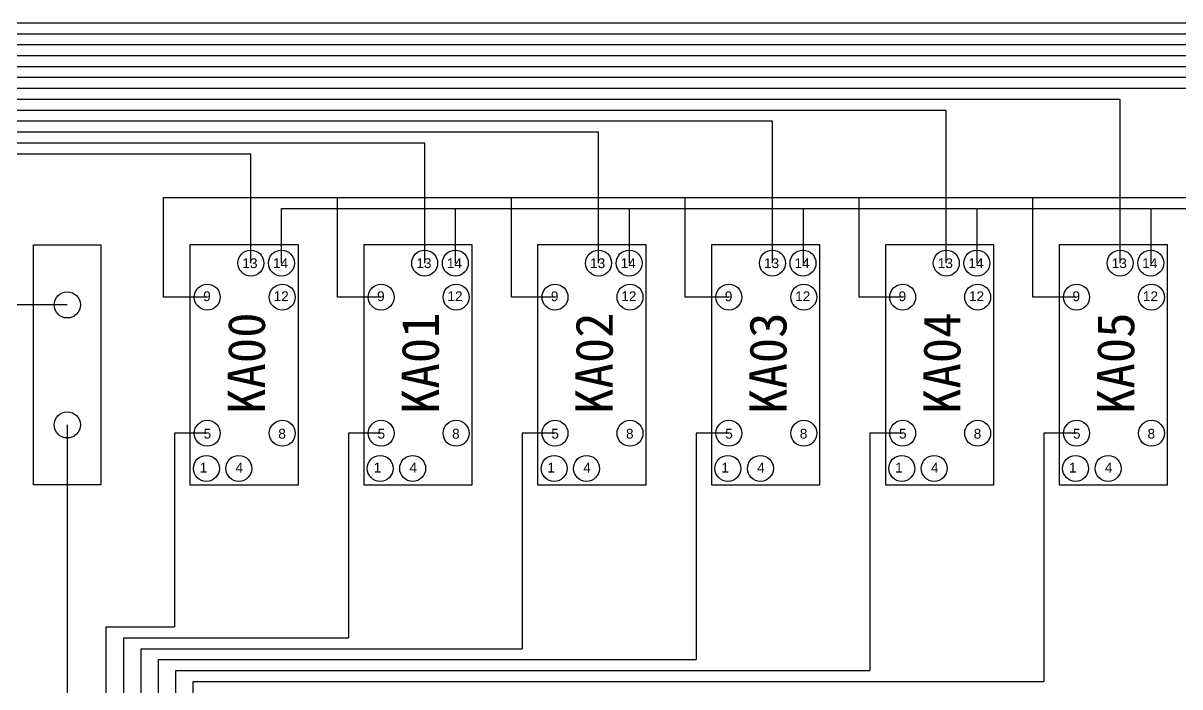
# Model space of a CAD drawing. Header units: millimetres. Extents: x -159 to 71007, y -220 to 29306.
# Drawn here: x 68756 to 69817, y 28698 to 29306 of the extents above; entities that cross this region are included whole.
import ezdxf

# ---------------------------------------------------------------- set-up
doc = ezdxf.new("R2010")
doc.units = ezdxf.units.MM
doc.styles.get("Standard").update_dxf_attribs({"font": 'arial.ttf'})

msp = doc.modelspace()

# ---------------------------------------------------------------- linework, layer by layer
for p, q in [((70878.5, 29306), (68305.5, 29306)), ((70719, 29296), (68315.5, 29296)), ((70559.6, 29286), (68325.3, 29286)), ((70400.1, 29276), (68336.2, 29276)), ((70240.7, 29266), (68346.2, 29266)), ((70081.2, 29256), (68356.2, 29256)), ((69921.8, 29246), (68366.2, 29246)), ((69762.3, 29236), (68376.2, 29236)), ((69762.3, 29086), (69762.3, 29236)), ((69602.9, 29226), (68386.2, 29226)), ((69602.9, 29086), (69602.9, 29226)), ((69443.4, 29216), (68396.2, 29216)), ((69443.4, 29086), (69443.4, 29216)), ((69284, 29206), (68406.2, 29206)), ((69284, 29086), (69284, 29206)), ((69124.5, 29196), (68416.2, 29196)), ((68965.1, 29186), (68426.2, 29186)), ((68965.1, 29086), (68965.1, 29186)), ((69124.5, 29086), (69124.5, 29196)), ((68925.1, 28930), (68895.1, 28930)), ((68895.1, 28930), (68895.1, 28752.5)), ((69084.6, 28930), (69054.6, 28930)), ((69054.6, 28930), (69054.6, 28742.5)), ((69244, 28930), (69214, 28930)), ((69214, 28930), (69214, 28732.5)), ((69403.5, 28930), (69373.5, 28930)), ((69373.5, 28930), (69373.5, 28722.5)), ((69562.9, 28930), (69532.9, 28930)), ((69532.9, 28930), (69532.9, 28712.5)), ((69722.4, 28930), (69692.4, 28930)), ((69692.4, 28930), (69692.4, 28702.5)), ((68832.5, 28232.5), (68832.5, 28752.5)), ((68832.5, 28752.5), (68895.1, 28752.5)), ((68848.5, 28232.5), (68848.5, 28742.5)), ((68848.5, 28742.5), (69054.6, 28742.5)), ((68864.4, 28232.5), (68864.4, 28732.5)), ((68864.4, 28732.5), (69214, 28732.5)), ((68880.3, 28232.5), (68880.3, 28722.5)), ((68880.3, 28722.5), (69373.5, 28722.5)), ((68896.2, 28232.5), (68896.2, 28712.5)), ((68896.2, 28712.5), (69532.9, 28712.5)), ((68912.1, 28232.5), (68912.1, 28702.5)), ((68912.1, 28702.5), (69692.4, 28702.5))]:
    msp.add_line(p, q)
at = {"color": 4}
for p, q in [((68885.1, 29146), (71006.5, 29146)), ((68885.1, 29054.8), (68885.1, 29146)), ((69044.6, 29054.8), (69044.6, 29146)), ((69204, 29054.8), (69204, 29146)), ((69363.5, 29054.8), (69363.5, 29146)), ((69522.9, 29054.8), (69522.9, 29146)), ((69682.4, 29054.8), (69682.4, 29146)), ((68925.1, 29054.8), (68885.1, 29054.8)), ((69084.6, 29054.8), (69044.6, 29054.8)), ((69244, 29054.8), (69204, 29054.8)), ((69403.5, 29054.8), (69363.5, 29054.8)), ((69562.9, 29054.8), (69522.9, 29054.8)), ((69722.4, 29054.8), (69682.4, 29054.8))]:
    msp.add_line(p, q, dxfattribs=at)
at = {"color": 1}
for p, q in [((68993.1, 29086), (68993.1, 29136)), ((68993.1, 29136), (70956.5, 29136)), ((69152.6, 29136), (69152.6, 29086)), ((69312, 29136), (69312, 29086)), ((69471.5, 29136), (69471.5, 29086)), ((69630.9, 29136), (69630.9, 29086)), ((69790.4, 29136), (69790.4, 29086))]:
    msp.add_line(p, q, dxfattribs=at)
at = {"color": 241, "true_color": 0xf7abae}
for p, q in [((68796.7, 29047.7), (68746.7, 29047.7)), ((68796.7, 28937.7), (68796.7, 28545.8))]:
    msp.add_line(p, q, dxfattribs=at)
for points in [[(68765.8, 29102.7), (68827.6, 29102.7), (68827.6, 28882.7), (68765.8, 28882.7)], [(69008.7, 29102.7), (68909.2, 29102.7), (68909.2, 28882.7), (69008.7, 28882.7)], [(69168.1, 29102.7), (69068.7, 29102.7), (69068.7, 28882.7), (69168.1, 28882.7)], [(69327.6, 29102.7), (69228.1, 29102.7), (69228.1, 28882.7), (69327.6, 28882.7)], [(69487, 29102.7), (69387.6, 29102.7), (69387.6, 28882.7), (69487, 28882.7)], [(69646.5, 29102.7), (69547, 29102.7), (69547, 28882.7), (69646.5, 28882.7)], [(69805.9, 29102.7), (69706.5, 29102.7), (69706.5, 28882.7), (69805.9, 28882.7)]]:
    msp.add_lwpolyline(points, close=True)
at = {"color": 3}
for centre in [(68965.1, 29086), (68993.1, 29086), (69124.5, 29086), (69152.6, 29086), (69284, 29086), (69312, 29086), (69443.4, 29086), (69471.5, 29086), (69602.9, 29086), (69630.9, 29086), (69762.3, 29086), (69790.4, 29086), (68925.1, 29054.8), (69084.6, 29054.8), (69244, 29054.8), (69403.5, 29054.8), (69562.9, 29054.8), (69722.4, 29054.8), (68925.1, 28930), (69084.6, 28930), (69244, 28930), (69403.5, 28930), (69562.9, 28930), (69722.4, 28930)]:
    msp.add_circle(centre, 11.9, dxfattribs=at)
for centre, radius in [((68796.7, 29047.7), 12), ((68993.9, 29054.8), 11.9), ((69153.3, 29054.8), 11.9), ((69312.8, 29054.8), 11.9), ((69472.2, 29054.8), 11.9), ((69631.7, 29054.8), 11.9), ((69791.1, 29054.8), 11.9), ((68796.7, 28937.7), 12), ((68993.9, 28930), 11.9), ((69153.3, 28930), 11.9), ((69312.8, 28930), 11.9), ((69472.2, 28930), 11.9), ((69631.7, 28930), 11.9), ((69791.1, 28930), 11.9), ((68924.3, 28897.8), 11.9), ((68954, 28897.8), 11.9), ((69083.7, 28897.8), 11.9), ((69113.5, 28897.8), 11.9), ((69243.2, 28897.8), 11.9), ((69272.9, 28897.8), 11.9), ((69402.6, 28897.8), 11.9), ((69432.4, 28897.8), 11.9), ((69562.1, 28897.8), 11.9), ((69591.8, 28897.8), 11.9), ((69721.5, 28897.8), 11.9), ((69751.3, 28897.8), 11.9)]:
    msp.add_circle(centre, radius)

# ---------------------------------------------------------------- texts
at = {"char_height": 8.97, "attachment_point": 3}
for s, insert in [('13', (68971.2, 29090.4)), ('14', (68999.3, 29090.4)), ('13', (69130.7, 29090.4)), ('14', (69158.7, 29090.4)), ('13', (69290.1, 29090.4)), ('14', (69318.2, 29090.4)), ('13', (69449.6, 29090.4)), ('14', (69477.6, 29090.4)), ('13', (69609, 29090.4)), ('14', (69637.1, 29090.4)), ('13', (69768.5, 29090.4)), ('14', (69796.5, 29090.4)), ('9', (68928.3, 29060.1)), ('12', (68999.8, 29060.1)), ('9', (69087.8, 29060.1)), ('12', (69159.3, 29060.1)), ('9', (69247.2, 29060.1)), ('12', (69318.7, 29060.1)), ('9', (69406.7, 29060.1)), ('12', (69478.2, 29060.1)), ('9', (69566.1, 29060.1)), ('12', (69637.6, 29060.1)), ('9', (69725.6, 29060.1)), ('12', (69797.1, 29060.1)), ('5', (68928.7, 28934.1)), ('8', (68997.2, 28934.1)), ('5', (69088.2, 28934.1)), ('8', (69156.6, 28934.1)), ('5', (69247.6, 28934.1)), ('8', (69316.1, 28934.1)), ('5', (69407.1, 28934.1)), ('8', (69475.5, 28934.1)), ('5', (69566.5, 28934.1)), ('8', (69635, 28934.1)), ('5', (69726, 28934.1)), ('8', (69794.4, 28934.1)), ('1', (68925.1, 28903)), ('4', (68958, 28903)), ('1', (69084.6, 28903)), ('4', (69117.5, 28903)), ('1', (69244, 28903)), ('4', (69276.9, 28903)), ('1', (69403.5, 28903)), ('4', (69436.4, 28903)), ('1', (69562.9, 28903)), ('4', (69595.8, 28903)), ('1', (69722.4, 28903)), ('4', (69755.3, 28903))]:
    msp.add_mtext_dynamic_manual_height_columns(s, width=11.026, gutter_width=44.8, heights=[0], dxfattribs=dict(at, insert=insert))
at = {"char_height": 34.197, "attachment_point": 1, "rotation": 90}
for s, insert in [('{\\fSimSun|b0|i0|c134|p2;KA00}', (68943.9, 28947.7)), ('{\\fSimSun|b0|i0|c134|p2;KA01}', (69103.3, 28947.7)), ('{\\fSimSun|b0|i0|c134|p2;KA02}', (69262.8, 28947.7)), ('{\\fSimSun|b0|i0|c134|p2;KA03}', (69422.2, 28947.7)), ('{\\fSimSun|b0|i0|c134|p2;KA04}', (69581.7, 28947.7)), ('{\\fSimSun|b0|i0|c134|p2;KA05}', (69741.1, 28947.7))]:
    msp.add_mtext_dynamic_manual_height_columns(s, width=74.444, gutter_width=171, heights=[0], dxfattribs=dict(at, insert=insert))

doc.saveas('drawing.dxf')
